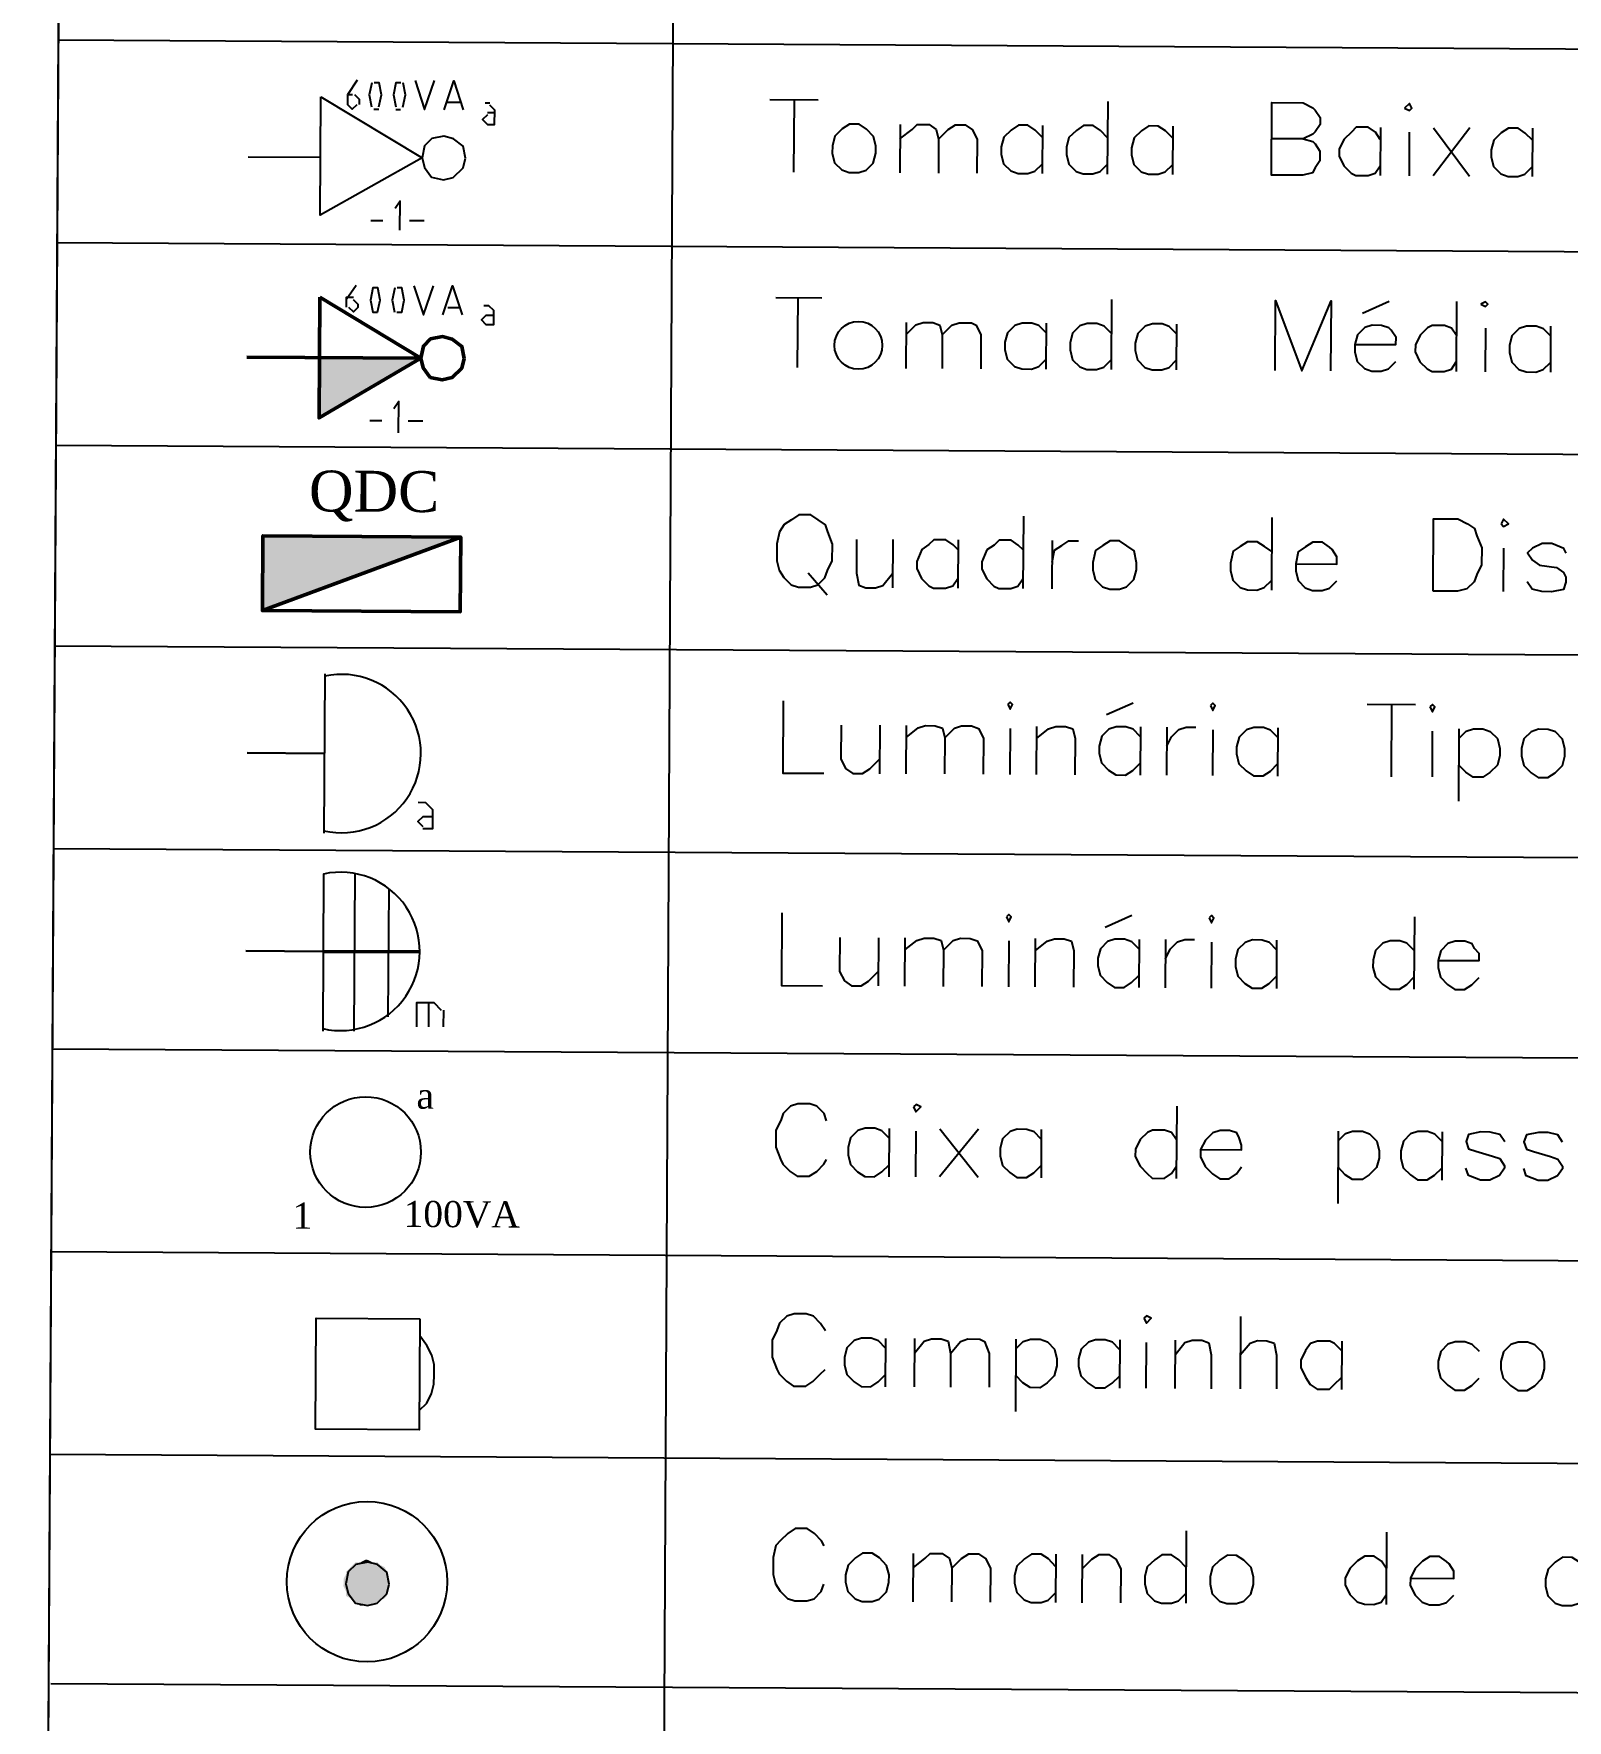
# Model space of a CAD drawing. Header units: millimetres. Extents: x 0 to 13.3, y 0.1 to 9.5.
# Drawn here: x 9.381 to 10.44, y 2.595 to 3.76 of the extents above; entities that cross this region are included whole.
import ezdxf

# ---------------------------------------------------------------- set-up
doc = ezdxf.new("R2010")
doc.units = ezdxf.units.MM
for name, color, linetype in [('PDF_Geometria', 7, 'Continuous'), ('PDF_Preenchimentos sólidos', 7, 'Continuous'), ('PDF_Texto', 7, 'Continuous')]:
    doc.layers.add(name, color=color, linetype=linetype)
doc.styles.add('PDF Times New Roman', font='times.ttf')

msp = doc.modelspace()

# ---------------------------------------------------------------- linework, layer by layer
at = {"layer": 'PDF_Geometria', "lineweight": 25}
for points in [[(12.408, 4.2944), (9.4014, 4.3123), (9.3812, 0.9207), (12.3878, 0.9028), (12.4121, 4.9877), (9.4055, 5.0056), (9.3881, 2.0824)], [(9.8289, 5.0031), (9.8078, 0.9182)], [(9.3981, 3.7557), (12.4047, 3.7377)], [(9.6046, 3.7278), (9.5979, 3.7178), (9.5978, 3.7111), (9.6011, 3.7078), (9.6045, 3.7111)], [(9.6446, 3.7275), (9.6511, 3.7075), (9.6579, 3.7275)], [(9.6645, 3.7074), (9.6712, 3.7274), (9.6778, 3.7073)], [(9.6012, 3.7178), (9.5979, 3.7178)], [(9.6061, 3.7111), (9.6062, 3.7144), (9.6029, 3.7178)], [(9.6146, 3.726), (9.6129, 3.7177), (9.6145, 3.7094)], [(9.6195, 3.7093), (9.6212, 3.7177), (9.6196, 3.726), (9.6162, 3.726)], [(9.6346, 3.7259), (9.6312, 3.7259), (9.6295, 3.7176), (9.6311, 3.7093)], [(9.6361, 3.7092), (9.6379, 3.7176), (9.6362, 3.7259)], [(9.6161, 3.7077), (9.6195, 3.7077)], [(9.6311, 3.7076), (9.6345, 3.7076)], [(9.6762, 3.7123), (9.6662, 3.7124)], [(9.6944, 3.7039), (9.6911, 3.7006), (9.6944, 3.6972), (9.6994, 3.6972), (9.6995, 3.7072), (9.6961, 3.7106)], [(9.6928, 3.7122), (9.6962, 3.7122)], [(9.6945, 3.7056), (9.6995, 3.7055)], [(9.8895, 3.7144), (9.9228, 3.7142)], [(9.9062, 3.7143), (9.9059, 3.6643)], [(10.1228, 3.713), (10.1225, 3.663)], [(10.2577, 3.6872), (10.2643, 3.6855), (10.266, 3.6838), (10.2693, 3.6788), (10.2693, 3.6721), (10.2659, 3.6672), (10.2642, 3.6638), (10.2575, 3.6622), (10.2359, 3.6623), (10.2362, 3.7123), (10.2578, 3.7122), (10.2645, 3.7088), (10.2661, 3.7072), (10.2694, 3.7021), (10.2694, 3.6971), (10.266, 3.6922), (10.2644, 3.6905), (10.2577, 3.6872), (10.236, 3.6873)], [(9.9794, 3.6972), (9.9792, 3.6639)], [(9.9793, 3.6872), (9.9877, 3.6938), (9.9911, 3.6971), (9.9994, 3.6971), (10.0044, 3.6937), (10.006, 3.687), (10.0059, 3.6637)], [(10.006, 3.687), (10.0127, 3.6937), (10.0177, 3.697), (10.0244, 3.6969), (10.0294, 3.6936), (10.0327, 3.6869), (10.0325, 3.6636)], [(10.0777, 3.6883), (10.0727, 3.6933), (10.0677, 3.6967), (10.0611, 3.6967), (10.0561, 3.6934), (10.051, 3.6884), (10.0493, 3.6818), (10.0493, 3.6768), (10.0509, 3.6701), (10.0559, 3.6651), (10.0609, 3.6634), (10.0675, 3.6633), (10.0725, 3.665), (10.0776, 3.6699)], [(10.0777, 3.6966), (10.0775, 3.6633)], [(10.1227, 3.688), (10.1177, 3.693), (10.1127, 3.6964), (10.1061, 3.6964), (10.1011, 3.6931), (10.096, 3.6882), (10.0943, 3.6815), (10.0943, 3.6765), (10.0959, 3.6698), (10.1009, 3.6648), (10.1059, 3.6631), (10.1125, 3.6631), (10.1175, 3.6647), (10.1226, 3.6697)], [(10.1677, 3.6877), (10.1627, 3.6928), (10.1577, 3.6961), (10.1511, 3.6962), (10.1461, 3.6929), (10.141, 3.6879), (10.1393, 3.6812), (10.1393, 3.6762), (10.1409, 3.6696), (10.1459, 3.6645), (10.1509, 3.6628), (10.1575, 3.6628), (10.1625, 3.6644), (10.1676, 3.6694)], [(10.1677, 3.6961), (10.1675, 3.6627)], [(10.311, 3.6869), (10.3077, 3.6919), (10.3027, 3.6953), (10.2944, 3.6953), (10.291, 3.692), (10.286, 3.687), (10.2826, 3.6804), (10.2826, 3.6754), (10.2859, 3.6687), (10.2909, 3.6637), (10.2942, 3.662), (10.3025, 3.6619), (10.3075, 3.6636), (10.3109, 3.6686)], [(10.3111, 3.6952), (10.3109, 3.6619)], [(10.3727, 3.6949), (10.3475, 3.6617)], [(10.3477, 3.695), (10.3725, 3.6615)], [(10.416, 3.6863), (10.411, 3.6913), (10.4061, 3.6947), (10.3994, 3.6947), (10.3944, 3.6914), (10.3893, 3.6864), (10.3876, 3.6798), (10.3876, 3.6748), (10.3892, 3.6681), (10.3942, 3.6631), (10.3992, 3.6614), (10.4059, 3.6613), (10.4109, 3.663), (10.4159, 3.6679)], [(10.4161, 3.6946), (10.4159, 3.6613)], [(10.331, 3.6918), (10.3309, 3.6618)], [(9.5293, 3.6749), (9.5793, 3.6746)], [(9.634, 3.6243), (9.6341, 3.6443), (9.6307, 3.6393)], [(9.614, 3.631), (9.6223, 3.631)], [(9.6407, 3.6309), (9.6507, 3.6308)], [(9.3972, 3.6157), (12.4039, 3.5977)], [(9.6037, 3.5861), (9.597, 3.5761)], [(9.602, 3.5778), (9.597, 3.5778), (9.597, 3.5711)], [(9.5986, 3.5711), (9.602, 3.5678), (9.6053, 3.5711), (9.6053, 3.5728), (9.602, 3.5761)], [(9.6304, 3.5843), (9.6287, 3.576), (9.6303, 3.5676)], [(9.632, 3.5676), (9.6353, 3.5676), (9.637, 3.5759), (9.6354, 3.5843), (9.6321, 3.5843)], [(9.6437, 3.5859), (9.6503, 3.5658), (9.6571, 3.5858)], [(9.6636, 3.5657), (9.6704, 3.5857), (9.6769, 3.5657)], [(9.8937, 3.5777), (9.9254, 3.5775)], [(9.9087, 3.5776), (9.9084, 3.5293)], [(10.1254, 3.5763), (10.1251, 3.528)], [(10.2384, 3.5273), (10.2387, 3.5757), (10.2567, 3.5272), (10.277, 3.5754), (10.2767, 3.5271)], [(9.6753, 3.5707), (9.667, 3.5707)], [(9.692, 3.5722), (9.6953, 3.5722), (9.6986, 3.5689), (9.6986, 3.5589), (9.6936, 3.5589), (9.6903, 3.5623), (9.6936, 3.5656), (9.6986, 3.5655)], [(10.2986, 3.567), (10.317, 3.5752)], [(10.3637, 3.5749), (10.3634, 3.5266)], [(9.9836, 3.5605), (9.9834, 3.5288)], [(9.9835, 3.5522), (9.9902, 3.5588), (9.9953, 3.5604), (10.0019, 3.5604), (10.0069, 3.5587), (10.0085, 3.552), (10.0084, 3.5287)], [(10.0085, 3.552), (10.0152, 3.5587), (10.0203, 3.5603), (10.0286, 3.5602), (10.0319, 3.5586), (10.0352, 3.5519), (10.0351, 3.5285)], [(10.0802, 3.5533), (10.0752, 3.5583), (10.0703, 3.56), (10.0636, 3.56), (10.0586, 3.5584), (10.0535, 3.5534), (10.0518, 3.5468), (10.0518, 3.5418), (10.0534, 3.5351), (10.0584, 3.5301), (10.0634, 3.5284), (10.0701, 3.5283), (10.0751, 3.53), (10.0801, 3.5349)], [(10.0803, 3.5599), (10.0801, 3.5283)], [(10.1252, 3.553), (10.1202, 3.558), (10.1153, 3.5597), (10.1086, 3.5598), (10.1036, 3.5581), (10.0985, 3.5532), (10.0968, 3.5465), (10.0968, 3.5415), (10.0984, 3.5348), (10.1034, 3.5298), (10.1084, 3.5281), (10.1151, 3.5281), (10.1201, 3.5297), (10.1251, 3.5347)], [(10.1702, 3.5527), (10.1652, 3.5578), (10.1603, 3.5595), (10.1536, 3.5595), (10.1486, 3.5579), (10.1435, 3.5529), (10.1418, 3.5462), (10.1418, 3.5412), (10.1434, 3.5346), (10.1484, 3.5295), (10.1534, 3.5278), (10.1601, 3.5278), (10.1651, 3.5294), (10.1701, 3.5344)], [(10.1703, 3.5594), (10.1701, 3.5277)], [(10.2935, 3.5453), (10.3218, 3.5452), (10.3219, 3.5502), (10.3186, 3.5552), (10.3169, 3.5569), (10.3119, 3.5585), (10.3053, 3.5586), (10.3002, 3.557), (10.2952, 3.552), (10.2935, 3.5453), (10.2935, 3.5403), (10.2951, 3.5336), (10.3001, 3.5286), (10.3051, 3.5269), (10.3117, 3.5269), (10.3167, 3.5285), (10.3218, 3.5335)], [(10.3635, 3.5516), (10.3602, 3.5566), (10.3553, 3.5583), (10.3469, 3.5583), (10.3436, 3.5567), (10.3385, 3.5517), (10.3352, 3.5451), (10.3351, 3.5401), (10.3384, 3.5334), (10.3434, 3.5284), (10.3467, 3.5267), (10.3551, 3.5266), (10.3601, 3.5283), (10.3634, 3.5332)], [(10.3836, 3.5565), (10.3834, 3.5265)], [(10.4285, 3.5512), (10.4236, 3.5562), (10.4186, 3.5579), (10.4119, 3.558), (10.4069, 3.5563), (10.4019, 3.5513), (10.4002, 3.5447), (10.4001, 3.5397), (10.4018, 3.533), (10.4067, 3.528), (10.4117, 3.5263), (10.4184, 3.5262), (10.4234, 3.5279), (10.4284, 3.5329)], [(10.4286, 3.5579), (10.4284, 3.5262)], [(9.6331, 3.4843), (9.6333, 3.5059), (9.6299, 3.5009)], [(9.6132, 3.4927), (9.6215, 3.4927)], [(9.6398, 3.4926), (9.6498, 3.4925)], [(9.3964, 3.4757), (12.403, 3.4577)], [(10.0645, 3.4267), (10.0642, 3.3767)], [(10.2361, 3.4257), (10.2358, 3.3757)], [(9.9494, 3.4107), (9.9492, 3.3874), (9.9508, 3.379), (9.9558, 3.3773), (9.9625, 3.3773), (9.9675, 3.3789), (9.9742, 3.3872)], [(9.9744, 3.4106), (9.9742, 3.3772)], [(10.0193, 3.4036), (10.016, 3.407), (10.011, 3.4103), (10.0027, 3.4104), (9.9993, 3.4071), (9.9943, 3.4038), (9.9909, 3.3955), (9.9909, 3.3905), (9.9942, 3.3838), (9.9992, 3.3787), (10.0025, 3.3771), (10.0108, 3.377), (10.0158, 3.3786), (10.0192, 3.3836)], [(10.0194, 3.4103), (10.0192, 3.377)], [(10.0643, 3.4034), (10.061, 3.4067), (10.056, 3.4101), (10.0477, 3.4101), (10.0443, 3.4068), (10.0393, 3.4035), (10.0359, 3.3952), (10.0359, 3.3902), (10.0392, 3.3835), (10.0442, 3.3785), (10.0475, 3.3768), (10.0558, 3.3767), (10.0608, 3.3784), (10.0642, 3.3834)], [(10.0844, 3.4099), (10.0842, 3.3766)], [(10.0843, 3.3949), (10.086, 3.4032), (10.091, 3.4065), (10.096, 3.4098), (10.1027, 3.4098)], [(10.236, 3.4023), (10.231, 3.4057), (10.226, 3.4091), (10.2194, 3.4091), (10.2143, 3.4058), (10.2093, 3.4025), (10.2076, 3.3942), (10.2076, 3.3892), (10.2092, 3.3825), (10.2142, 3.3775), (10.2192, 3.3758), (10.2258, 3.3757), (10.2308, 3.3774), (10.2359, 3.3823)], [(10.2526, 3.3939), (10.2809, 3.3937), (10.281, 3.3987), (10.2777, 3.4038), (10.276, 3.4054), (10.271, 3.4088), (10.2644, 3.4088), (10.2593, 3.4055), (10.2543, 3.4022), (10.2526, 3.3939), (10.2526, 3.3889), (10.2542, 3.3822), (10.2592, 3.3772), (10.2642, 3.3755), (10.2708, 3.3755), (10.2758, 3.3771), (10.2809, 3.3821)], [(10.396, 3.4047), (10.3958, 3.3747)], [(10.4393, 3.4011), (10.4377, 3.4045), (10.4294, 3.4078), (10.4227, 3.4079), (10.416, 3.4046), (10.4126, 3.4013), (10.416, 3.3963), (10.4209, 3.3929), (10.4326, 3.3912), (10.4376, 3.3878), (10.4392, 3.3845), (10.4392, 3.3811), (10.4375, 3.3761), (10.4292, 3.3745), (10.4225, 3.3746), (10.4158, 3.3763), (10.4125, 3.3813)], [(9.9159, 3.3876), (9.9291, 3.3725)], [(9.3956, 3.3373), (12.4022, 3.3194)], [(9.5821, 3.3179), (9.5815, 3.2079)], [(9.8987, 3.2993), (9.8984, 3.2493), (9.9267, 3.2492)], [(10.122, 3.2897), (10.1404, 3.2979)], [(10.302, 3.2969), (10.3354, 3.2967)], [(10.3187, 3.2968), (10.3184, 3.2468)], [(9.9386, 3.2824), (9.9385, 3.2591), (9.9418, 3.2524), (9.9467, 3.2491), (9.9534, 3.249), (9.9584, 3.2523), (9.9651, 3.2589)], [(9.9653, 3.2823), (9.9651, 3.2489)], [(9.9836, 3.2822), (9.9834, 3.2488)], [(9.9835, 3.2738), (9.9919, 3.2805), (9.9969, 3.2821), (10.0036, 3.282), (10.0086, 3.2804), (10.0102, 3.2737), (10.0101, 3.2487)], [(10.0102, 3.2737), (10.0169, 3.2803), (10.0219, 3.2819), (10.0286, 3.2819), (10.0336, 3.2802), (10.0369, 3.2735), (10.0367, 3.2485)], [(10.0553, 3.2801), (10.0551, 3.2484)], [(10.0736, 3.2816), (10.0734, 3.2483)], [(10.0735, 3.2733), (10.0819, 3.2799), (10.0869, 3.2816), (10.0936, 3.2815), (10.0986, 3.2798), (10.1002, 3.2731), (10.1001, 3.2481)], [(10.1452, 3.2745), (10.1403, 3.2796), (10.1353, 3.2813), (10.1286, 3.2813), (10.1236, 3.2797), (10.1186, 3.2747), (10.1168, 3.268), (10.1168, 3.263), (10.1184, 3.2564), (10.1234, 3.2513), (10.1284, 3.248), (10.1351, 3.2479), (10.1401, 3.2512), (10.1451, 3.2562)], [(10.1453, 3.2812), (10.1451, 3.2479)], [(10.1636, 3.2811), (10.1634, 3.2478)], [(10.1635, 3.2678), (10.1669, 3.2744), (10.1719, 3.2794), (10.1769, 3.281), (10.1836, 3.281)], [(10.1953, 3.2792), (10.1951, 3.2476)], [(10.2402, 3.274), (10.2352, 3.279), (10.2303, 3.2807), (10.2236, 3.2807), (10.2186, 3.2791), (10.2136, 3.2741), (10.2118, 3.2675), (10.2118, 3.2625), (10.2134, 3.2558), (10.2184, 3.2508), (10.2234, 3.2474), (10.2301, 3.2474), (10.2351, 3.2507), (10.2401, 3.2556)], [(10.2403, 3.2806), (10.2401, 3.2473)], [(10.3469, 3.2783), (10.3467, 3.2467)], [(10.3653, 3.2799), (10.365, 3.2299)], [(10.3652, 3.2732), (10.3702, 3.2782), (10.3753, 3.2798), (10.3819, 3.2798), (10.3869, 3.2781), (10.3919, 3.2731), (10.3935, 3.2664), (10.3935, 3.2614), (10.3918, 3.2547), (10.3867, 3.2498), (10.3817, 3.2465), (10.3751, 3.2465), (10.3701, 3.2499), (10.3651, 3.2549)], [(9.5285, 3.2632), (9.5818, 3.2629), (9.5285, 3.2632)], [(9.6466, 3.2292), (9.6516, 3.2291), (9.6566, 3.2241), (9.6565, 3.2108), (9.6498, 3.2108)], [(9.6565, 3.2191), (9.6499, 3.2192), (9.6465, 3.2158), (9.6498, 3.2125)], [(9.3947, 3.1973), (12.4014, 3.1794)], [(9.603, 3.1794), (9.6023, 3.0711)], [(9.6263, 3.1693), (9.6257, 3.081)], [(9.8978, 3.1527), (9.8975, 3.1027), (9.9259, 3.1025)], [(10.1211, 3.143), (10.1395, 3.1512)], [(10.3345, 3.1501), (10.3342, 3.1001)], [(9.9377, 3.1358), (9.9376, 3.1124), (9.9409, 3.1058), (9.9459, 3.1024), (9.9525, 3.1024), (9.9575, 3.1057), (9.9643, 3.1123)], [(9.9644, 3.1356), (9.9642, 3.1023)], [(9.9827, 3.1355), (9.9825, 3.1022)], [(9.9827, 3.1272), (9.991, 3.1338), (9.9961, 3.1354), (10.0027, 3.1354), (10.0077, 3.1337), (10.0093, 3.127), (10.0092, 3.102)], [(10.0093, 3.127), (10.016, 3.1336), (10.0211, 3.1353), (10.0277, 3.1352), (10.0327, 3.1335), (10.036, 3.1269), (10.0359, 3.1019)], [(10.0544, 3.1334), (10.0542, 3.1017)], [(10.0727, 3.135), (10.0725, 3.1016)], [(10.0727, 3.1266), (10.081, 3.1333), (10.0861, 3.1349), (10.0927, 3.1348), (10.0977, 3.1332), (10.0993, 3.1265), (10.0992, 3.1015)], [(10.1443, 3.1279), (10.1394, 3.1329), (10.1344, 3.1346), (10.1277, 3.1346), (10.1227, 3.133), (10.1177, 3.128), (10.116, 3.1214), (10.1159, 3.1164), (10.1176, 3.1097), (10.1225, 3.1047), (10.1275, 3.1013), (10.1342, 3.1013), (10.1392, 3.1046), (10.1442, 3.1095)], [(10.1444, 3.1345), (10.1442, 3.1012)], [(10.1627, 3.1344), (10.1625, 3.1011)], [(10.1626, 3.1211), (10.166, 3.1277), (10.171, 3.1327), (10.1761, 3.1344), (10.1827, 3.1343)], [(10.2393, 3.1273), (10.2344, 3.1323), (10.2294, 3.134), (10.2227, 3.1341), (10.2177, 3.1324), (10.2127, 3.1275), (10.211, 3.1208), (10.2109, 3.1158), (10.2126, 3.1091), (10.2175, 3.1041), (10.2225, 3.1007), (10.2292, 3.1007), (10.2342, 3.104), (10.2392, 3.109)], [(10.2394, 3.134), (10.2392, 3.1006)], [(10.3343, 3.1267), (10.3294, 3.1318), (10.3244, 3.1335), (10.3177, 3.1335), (10.3127, 3.1319), (10.3077, 3.1269), (10.306, 3.1202), (10.3059, 3.1152), (10.3076, 3.1086), (10.3125, 3.1035), (10.3175, 3.1002), (10.3242, 3.1001), (10.3292, 3.1034), (10.3342, 3.1084)], [(10.351, 3.12), (10.3793, 3.1198), (10.3793, 3.1248), (10.376, 3.1282), (10.3744, 3.1315), (10.3694, 3.1332), (10.3627, 3.1332), (10.3577, 3.1316), (10.3527, 3.1266), (10.351, 3.12), (10.3509, 3.115), (10.3526, 3.1083), (10.3575, 3.1033), (10.3625, 3.0999), (10.3692, 3.0999), (10.3742, 3.1032), (10.3792, 3.1081)], [(9.5277, 3.1266), (9.581, 3.1262), (9.5277, 3.1266)], [(10.1944, 3.1326), (10.1942, 3.1009)], [(9.6457, 3.0742), (9.6458, 3.0908), (9.6574, 3.0908), (9.6624, 3.0857)], [(9.654, 3.0741), (9.6541, 3.0908)], [(9.6641, 3.0857), (9.664, 3.0741)], [(9.3939, 3.059), (12.4005, 3.0411)], [(9.9286, 3.0092), (9.927, 3.0142), (9.922, 3.0192), (9.917, 3.0209), (9.9087, 3.0209), (9.9037, 3.0193), (9.8987, 3.0143), (9.897, 3.0093), (9.8936, 3.0027), (9.8935, 2.991), (9.8968, 2.9827), (9.8985, 2.9793), (9.9034, 2.9743), (9.9084, 2.9709), (9.9167, 2.9709), (9.9218, 2.9742), (9.9268, 2.9792), (9.9285, 2.9825)], [(10.1704, 3.0194), (10.1701, 2.9694)], [(9.9719, 2.9972), (9.9669, 3.0023), (9.9619, 3.004), (9.9553, 3.004), (9.9503, 3.0024), (9.9452, 2.9974), (9.9435, 2.9907), (9.9435, 2.9857), (9.9451, 2.9791), (9.9501, 2.974), (9.9551, 2.9707), (9.9617, 2.9706), (9.9668, 2.9739), (9.9718, 2.9789)], [(9.9719, 3.0039), (9.9717, 2.9706)], [(9.9903, 3.0021), (9.9901, 2.9705)], [(10.0336, 3.0035), (10.0067, 2.9704)], [(10.0069, 3.0037), (10.0334, 2.9702)], [(10.0769, 2.9966), (10.0719, 3.0016), (10.0669, 3.0033), (10.0603, 3.0034), (10.0553, 3.0017), (10.0502, 2.9968), (10.0485, 2.9901), (10.0485, 2.9851), (10.0501, 2.9784), (10.0551, 2.9734), (10.0601, 2.97), (10.0667, 2.97), (10.0718, 2.9733), (10.0768, 2.9783)], [(10.0769, 3.0033), (10.0767, 2.9699)], [(10.1702, 2.9961), (10.1669, 3.0011), (10.1619, 3.0028), (10.1536, 3.0028), (10.1503, 3.0012), (10.1452, 2.9962), (10.1419, 2.9896), (10.1418, 2.9846), (10.1451, 2.9779), (10.1501, 2.9728), (10.1534, 2.9695), (10.1617, 2.9694), (10.1668, 2.9727), (10.1701, 2.9777)], [(10.1869, 2.9893), (10.2152, 2.9891), (10.2152, 2.9924), (10.2136, 2.9975), (10.2119, 3.0008), (10.2069, 3.0025), (10.2003, 3.0025), (10.1953, 3.0009), (10.1902, 2.9959), (10.1869, 2.9893), (10.1868, 2.9843), (10.1901, 2.9776), (10.1951, 2.9726), (10.2001, 2.9692), (10.2067, 2.9692), (10.2118, 2.9725), (10.2151, 2.9774)], [(10.2819, 3.0021), (10.2816, 2.9521)], [(10.2819, 2.9954), (10.2869, 3.0004), (10.2919, 3.002), (10.2986, 3.002), (10.3036, 3.0003), (10.3086, 2.9952), (10.3102, 2.9885), (10.3102, 2.9835), (10.3084, 2.9769), (10.3034, 2.9719), (10.2984, 2.9686), (10.2917, 2.9687), (10.2868, 2.972), (10.2818, 2.9771)], [(10.3536, 2.995), (10.3486, 3), (10.3436, 3.0017), (10.3369, 3.0017), (10.3319, 3.0001), (10.3269, 2.9951), (10.3252, 2.9885), (10.3252, 2.9835), (10.3268, 2.9768), (10.3318, 2.9718), (10.3367, 2.9684), (10.3434, 2.9684), (10.3484, 2.9717), (10.3534, 2.9766)], [(10.3536, 3.0016), (10.3534, 2.9683)], [(10.3969, 2.9947), (10.3936, 2.9997), (10.3869, 3.0014), (10.3803, 3.0015), (10.3719, 2.9998), (10.3702, 2.9949), (10.3719, 2.9898), (10.3769, 2.9882), (10.3885, 2.9847), (10.3935, 2.9831), (10.3968, 2.978), (10.3968, 2.9764), (10.3934, 2.9714), (10.3867, 2.9681), (10.3801, 2.9681), (10.3718, 2.9715), (10.3701, 2.9765)], [(10.4369, 2.9945), (10.4336, 2.9995), (10.4269, 3.0012), (10.4203, 3.0012), (10.4119, 2.9996), (10.4102, 2.9946), (10.4119, 2.9896), (10.4168, 2.9879), (10.4285, 2.9845), (10.4335, 2.9828), (10.4368, 2.9778), (10.4368, 2.9761), (10.4334, 2.9711), (10.4267, 2.9679), (10.4201, 2.9679), (10.4118, 2.9713), (10.4101, 2.9763)], [(9.3931, 2.919), (12.3997, 2.9011)], [(9.9278, 2.8642), (9.9245, 2.8692), (9.9195, 2.8742), (9.9145, 2.8759), (9.9062, 2.876), (9.9012, 2.8743), (9.8961, 2.8694), (9.8944, 2.8644), (9.8911, 2.8577), (9.891, 2.846), (9.8943, 2.8377), (9.8959, 2.8344), (9.9009, 2.8293), (9.9059, 2.826), (9.9142, 2.8259), (9.9192, 2.8292), (9.9243, 2.8342), (9.9276, 2.8375)], [(10.2145, 2.8741), (10.2142, 2.8241)], [(9.6474, 2.8092), (9.6525, 2.8141), (9.6558, 2.8208), (9.6575, 2.8274), (9.6576, 2.8341), (9.6576, 2.8408), (9.656, 2.8474), (9.6527, 2.8541), (9.6477, 2.8608)], [(9.9694, 2.8522), (9.9644, 2.8573), (9.9594, 2.859), (9.9527, 2.859), (9.9477, 2.8574), (9.9427, 2.8524), (9.941, 2.8457), (9.941, 2.8407), (9.9426, 2.8341), (9.9476, 2.829), (9.9525, 2.8257), (9.9592, 2.8256), (9.9642, 2.8289), (9.9693, 2.8339)], [(9.9694, 2.8589), (9.9692, 2.8256)], [(9.9894, 2.8588), (9.9892, 2.8255)], [(9.9893, 2.8488), (9.9961, 2.8571), (10.0011, 2.8587), (10.0077, 2.8587), (10.0127, 2.857), (10.0143, 2.8486), (10.0142, 2.8253)], [(10.0143, 2.8486), (10.0211, 2.8569), (10.0261, 2.8586), (10.0344, 2.8585), (10.0377, 2.8568), (10.041, 2.8485), (10.0409, 2.8252)], [(10.0594, 2.8584), (10.0591, 2.8084)], [(10.0594, 2.8517), (10.0644, 2.8567), (10.0694, 2.8583), (10.0761, 2.8583), (10.0811, 2.8566), (10.086, 2.8516), (10.0877, 2.8449), (10.0876, 2.8399), (10.0859, 2.8332), (10.0809, 2.8282), (10.0759, 2.8249), (10.0692, 2.825), (10.0642, 2.8283), (10.0593, 2.8334)], [(10.131, 2.8513), (10.1261, 2.8563), (10.1211, 2.858), (10.1144, 2.858), (10.1094, 2.8564), (10.1044, 2.8514), (10.1027, 2.8448), (10.1026, 2.8398), (10.1043, 2.8331), (10.1092, 2.8281), (10.1142, 2.8247), (10.1209, 2.8247), (10.1259, 2.828), (10.1309, 2.8329)], [(10.1311, 2.8579), (10.1309, 2.8246)], [(10.1494, 2.8562), (10.1492, 2.8245)], [(10.1694, 2.8577), (10.1692, 2.8244)], [(10.1693, 2.8477), (10.1761, 2.856), (10.1811, 2.8577), (10.1877, 2.8576), (10.1927, 2.8559), (10.1943, 2.8476), (10.1942, 2.8242)], [(10.2143, 2.8475), (10.2211, 2.8557), (10.2261, 2.8574), (10.2327, 2.8573), (10.2377, 2.8556), (10.2393, 2.8473), (10.2392, 2.824)], [(10.2844, 2.8504), (10.2794, 2.8554), (10.2761, 2.8571), (10.2677, 2.8571), (10.2627, 2.8555), (10.2594, 2.8505), (10.256, 2.8439), (10.256, 2.8389), (10.2593, 2.8322), (10.2626, 2.8272), (10.2675, 2.8238), (10.2759, 2.8238), (10.2792, 2.8271), (10.2843, 2.832)], [(10.2844, 2.857), (10.2842, 2.8237)], [(10.3794, 2.8498), (10.3744, 2.8548), (10.3694, 2.8565), (10.3627, 2.8566), (10.3577, 2.8549), (10.3527, 2.85), (10.351, 2.8433), (10.351, 2.8383), (10.3526, 2.8316), (10.3576, 2.8266), (10.3625, 2.8232), (10.3692, 2.8232), (10.3742, 2.8265), (10.3792, 2.8315)], [(9.3923, 2.779), (12.3989, 2.7611)], [(9.9269, 2.7158), (9.9252, 2.7192), (9.9203, 2.7242), (9.9153, 2.7276), (9.907, 2.7276), (9.9019, 2.7243), (9.8969, 2.7193), (9.8936, 2.716), (9.8918, 2.7077), (9.8918, 2.696), (9.8934, 2.6894), (9.8967, 2.6843), (9.9017, 2.6793), (9.9067, 2.6776), (9.915, 2.6776), (9.92, 2.6792), (9.925, 2.6842), (9.9267, 2.6892)], [(10.1769, 2.726), (10.1767, 2.676)], [(10.3153, 2.7252), (10.315, 2.6752)], [(9.9885, 2.7105), (9.9883, 2.6771)], [(9.9885, 2.7005), (9.9968, 2.7071), (10.0002, 2.7104), (10.0085, 2.7103), (10.0135, 2.707), (10.0151, 2.7003), (10.015, 2.677)], [(10.0151, 2.7003), (10.0218, 2.7069), (10.0269, 2.7102), (10.0335, 2.7102), (10.0385, 2.7068), (10.0418, 2.7001), (10.0417, 2.6768)], [(10.0868, 2.7015), (10.0818, 2.7066), (10.0769, 2.7099), (10.0702, 2.71), (10.0652, 2.7067), (10.0601, 2.7017), (10.0584, 2.695), (10.0584, 2.69), (10.06, 2.6834), (10.065, 2.6783), (10.07, 2.6766), (10.0767, 2.6766), (10.0817, 2.6782), (10.0867, 2.6832)], [(10.0869, 2.7099), (10.0867, 2.6765)], [(10.1052, 2.7098), (10.105, 2.6764)], [(10.1051, 2.6998), (10.1118, 2.7064), (10.1169, 2.7097), (10.1235, 2.7097), (10.1285, 2.7063), (10.1318, 2.6996), (10.1317, 2.6763)], [(10.1768, 2.701), (10.1718, 2.706), (10.1669, 2.7094), (10.1602, 2.7094), (10.1552, 2.7061), (10.1501, 2.7012), (10.1484, 2.6945), (10.1484, 2.6895), (10.15, 2.6828), (10.155, 2.6778), (10.16, 2.6761), (10.1667, 2.6761), (10.1717, 2.6777), (10.1767, 2.6827)], [(10.3151, 2.7002), (10.3118, 2.7052), (10.3068, 2.7086), (10.3002, 2.7086), (10.2952, 2.7053), (10.2901, 2.7003), (10.2868, 2.6937), (10.2867, 2.6887), (10.29, 2.682), (10.295, 2.677), (10.3, 2.6753), (10.3066, 2.6752), (10.3117, 2.6769), (10.315, 2.6818)], [(10.3318, 2.6934), (10.3618, 2.6932), (10.3618, 2.6982), (10.3585, 2.7033), (10.3568, 2.7049), (10.3518, 2.7083), (10.3452, 2.7083), (10.3402, 2.705), (10.3351, 2.7001), (10.3318, 2.6934), (10.3317, 2.6884), (10.335, 2.6817), (10.34, 2.6767), (10.345, 2.675), (10.3516, 2.675), (10.3567, 2.6766), (10.3617, 2.6816)], [(10.4535, 2.6994), (10.4485, 2.7044), (10.4435, 2.7077), (10.4368, 2.7078), (10.4318, 2.7045), (10.4268, 2.6995), (10.4251, 2.6929), (10.4251, 2.6879), (10.4267, 2.6812), (10.4317, 2.6762), (10.4366, 2.6745), (10.4433, 2.6744), (10.4483, 2.6761), (10.4534, 2.681)], [(9.393, 2.6207), (12.3979, 2.6028)]]:
    msp.add_lwpolyline(points, dxfattribs=at)
for points in [[(9.5795, 3.7163), (9.6493, 3.6742), (9.579, 3.6346)], [(10.3278, 3.7085), (10.3311, 3.7068), (10.3328, 3.7084), (10.3312, 3.7118)], [(9.9444, 3.6974), (9.9394, 3.6941), (9.9344, 3.6891), (9.9327, 3.6825), (9.9326, 3.6775), (9.9342, 3.6708), (9.9392, 3.6658), (9.9442, 3.6641), (9.9509, 3.664), (9.9559, 3.6657), (9.9609, 3.6706), (9.9626, 3.6773), (9.9627, 3.6823), (9.961, 3.689), (9.9561, 3.694), (9.9511, 3.6974)], [(9.6793, 3.674), (9.6776, 3.6823), (9.671, 3.6874), (9.6644, 3.6891), (9.656, 3.6875), (9.651, 3.6825), (9.6493, 3.6742), (9.6509, 3.6675), (9.6559, 3.6608), (9.6642, 3.6591), (9.6708, 3.6607), (9.6776, 3.6673)], [(9.6186, 3.5677), (9.6203, 3.576), (9.6187, 3.5844), (9.6154, 3.5844), (9.6137, 3.576), (9.6153, 3.5677)], [(10.3803, 3.5731), (10.3837, 3.5715), (10.3853, 3.5731), (10.3837, 3.5748)], [(9.9095, 3.4276), (9.9044, 3.4243), (9.8994, 3.421), (9.8961, 3.416), (9.8943, 3.4077), (9.8943, 3.396), (9.8959, 3.3894), (9.8992, 3.3843), (9.9042, 3.3793), (9.9092, 3.3776), (9.9175, 3.3776), (9.9225, 3.3792), (9.9275, 3.3842), (9.9292, 3.3892), (9.9326, 3.3958), (9.9327, 3.4075), (9.9294, 3.4158), (9.9278, 3.4208), (9.9228, 3.4242), (9.9178, 3.4276)], [(10.3475, 3.375), (10.3478, 3.425), (10.3645, 3.4249), (10.3711, 3.4215), (10.3761, 3.4182), (10.3777, 3.4132), (10.381, 3.4048), (10.3809, 3.3931), (10.3776, 3.3865), (10.3759, 3.3815), (10.3708, 3.3765), (10.3642, 3.3749)], [(10.3944, 3.4214), (10.3961, 3.4197), (10.3994, 3.4214), (10.3961, 3.4247)], [(10.1244, 3.4097), (10.1193, 3.4064), (10.1143, 3.4031), (10.1126, 3.3947), (10.1126, 3.3897), (10.1142, 3.3831), (10.1192, 3.378), (10.1242, 3.3763), (10.1308, 3.3763), (10.1358, 3.3779), (10.1409, 3.3829), (10.1426, 3.3896), (10.1426, 3.3946), (10.141, 3.4029), (10.136, 3.4063), (10.131, 3.4096)], [(10.0537, 3.2968), (10.0553, 3.2934), (10.057, 3.2967), (10.0554, 3.2984)], [(10.1937, 3.2959), (10.1953, 3.2926), (10.197, 3.2959), (10.1954, 3.2976)], [(10.3453, 3.295), (10.347, 3.2917), (10.3487, 3.295), (10.347, 3.2967)], [(10.4203, 3.2796), (10.4152, 3.2779), (10.4102, 3.273), (10.4085, 3.2663), (10.4085, 3.2613), (10.4101, 3.2546), (10.4151, 3.2496), (10.4201, 3.2462), (10.4267, 3.2462), (10.4317, 3.2495), (10.4368, 3.2545), (10.4385, 3.2611), (10.4385, 3.2661), (10.4369, 3.2728), (10.4319, 3.2778), (10.4269, 3.2795)], [(10.0528, 3.1501), (10.0545, 3.1467), (10.0561, 3.1501), (10.0545, 3.1517)], [(10.1928, 3.1493), (10.1945, 3.1459), (10.1961, 3.1492), (10.1945, 3.1509)], [(9.9887, 3.0188), (9.9903, 3.0155), (9.9937, 3.0188), (9.9904, 3.0205)], [(9.6478, 2.8725), (9.6474, 2.7958), (9.5757, 2.7963), (9.5761, 2.8729)], [(10.1478, 2.8728), (10.1495, 2.8695), (10.1528, 2.8728), (10.1495, 2.8745)], [(10.4061, 2.8563), (10.4011, 2.8547), (10.396, 2.8497), (10.3943, 2.843), (10.3943, 2.838), (10.3959, 2.8314), (10.4009, 2.8263), (10.4059, 2.823), (10.4125, 2.8229), (10.4176, 2.8262), (10.4226, 2.8312), (10.4243, 2.8379), (10.4243, 2.8429), (10.4227, 2.8495), (10.4177, 2.8546), (10.4127, 2.8563)], [(9.6267, 2.6893), (9.6251, 2.6976), (9.6185, 2.7027), (9.6118, 2.7044), (9.6035, 2.7028), (9.5984, 2.6978), (9.5967, 2.6895), (9.5983, 2.6828), (9.6033, 2.6761), (9.6116, 2.6744), (9.6183, 2.676), (9.625, 2.6826)], [(9.9535, 2.7107), (9.9485, 2.7074), (9.9435, 2.7024), (9.9418, 2.6957), (9.9417, 2.6907), (9.9434, 2.6841), (9.9483, 2.679), (9.9533, 2.6773), (9.96, 2.6773), (9.965, 2.6789), (9.97, 2.6839), (9.9717, 2.6906), (9.9718, 2.6956), (9.9701, 2.7022), (9.9652, 2.7073), (9.9602, 2.7106)], [(10.2052, 2.7092), (10.2002, 2.7059), (10.1951, 2.7009), (10.1934, 2.6942), (10.1934, 2.6892), (10.195, 2.6826), (10.2, 2.6775), (10.205, 2.6758), (10.2117, 2.6758), (10.2167, 2.6774), (10.2217, 2.6824), (10.2234, 2.6891), (10.2234, 2.6941), (10.2218, 2.7007), (10.2168, 2.7058), (10.2118, 2.7091)]]:
    msp.add_lwpolyline(points, close=True, dxfattribs=at)
at = {"layer": 'PDF_Geometria', "lineweight": 50}
for points in [[(9.5787, 3.5779), (9.6484, 3.5358), (9.5782, 3.4946)], [(9.6784, 3.5357), (9.6768, 3.544), (9.6702, 3.549), (9.6635, 3.5507), (9.6552, 3.5491), (9.6502, 3.5442), (9.6484, 3.5358), (9.6501, 3.5292), (9.655, 3.5225), (9.6633, 3.5208), (9.67, 3.5224), (9.6767, 3.529)]]:
    msp.add_lwpolyline(points, close=True, dxfattribs=at)
for points in [[(9.5284, 3.5366), (9.6484, 3.5358)], [(9.5391, 3.3615), (9.5394, 3.4132), (9.676, 3.4123), (9.5391, 3.3615), (9.6757, 3.3607), (9.676, 3.4123)], [(9.581, 3.1262), (9.6477, 3.1258)]]:
    msp.add_lwpolyline(points, dxfattribs=at)
at = {"layer": 'PDF_Geometria', "lineweight": 25}
msp.add_lwpolyline([(9.5807, 3.0729, 1.25), (9.5813, 3.1796), (9.5807, 3.0712)], format="xyb", dxfattribs=at)
for centre, radius in [((9.9506, 3.5447), 0.0165), ((9.6103, 2.9876), 0.0382), ((9.6113, 2.6909), 0.0554)]:
    msp.add_circle(centre, radius, dxfattribs=at)
msp.add_arc((9.5938, 3.2628), 0.0547, 256.9778, 102.3386, dxfattribs=at)
at = {"layer": 'PDF_Preenchimentos sólidos', "transparency": 33554559}
for points in [[(9.5784, 3.5363), (9.6484, 3.5358), (9.5782, 3.4946)], [(9.676, 3.4123), (9.5394, 3.4132), (9.5391, 3.3615)], [(9.6018, 2.7028), (9.6235, 2.701), (9.6001, 2.7011)], [(9.6035, 2.7044), (9.6201, 2.7027), (9.6018, 2.7028)], [(9.6018, 2.7028), (9.6201, 2.7027), (9.6235, 2.701)], [(9.6035, 2.7044), (9.6185, 2.7043), (9.6201, 2.7027)], [(9.6102, 2.7061), (9.6151, 2.7044), (9.6068, 2.7044)], [(9.6102, 2.7061), (9.6118, 2.706), (9.6151, 2.7044)], [(9.5968, 2.6961), (9.6267, 2.6926), (9.5951, 2.6928)], [(9.5951, 2.6928), (9.6267, 2.6893), (9.5951, 2.6895)], [(9.5951, 2.6928), (9.6267, 2.6926), (9.6267, 2.6893)], [(9.6001, 2.7011), (9.6251, 2.6976), (9.5968, 2.6978)], [(9.5968, 2.6978), (9.6251, 2.696), (9.5968, 2.6961)], [(9.5968, 2.6978), (9.6251, 2.6976), (9.6251, 2.696)], [(9.5968, 2.6961), (9.6251, 2.696), (9.6267, 2.6926)], [(9.6001, 2.7011), (9.6235, 2.701), (9.6251, 2.6976)], [(9.5951, 2.6895), (9.6267, 2.6876), (9.595, 2.6878)], [(9.595, 2.6878), (9.625, 2.6843), (9.5967, 2.6845)], [(9.595, 2.6878), (9.6267, 2.6876), (9.625, 2.6843)], [(9.5951, 2.6895), (9.6267, 2.6893), (9.6267, 2.6876)], [(9.5967, 2.6845), (9.625, 2.681), (9.5967, 2.6811)], [(9.5967, 2.6845), (9.625, 2.6843), (9.625, 2.681)], [(9.5967, 2.6811), (9.6233, 2.6793), (9.6, 2.6794)], [(9.5967, 2.6811), (9.625, 2.681), (9.6233, 2.6793)], [(9.6, 2.6794), (9.62, 2.6777), (9.6017, 2.6778)], [(9.6, 2.6794), (9.6233, 2.6793), (9.62, 2.6777)], [(9.6017, 2.6778), (9.6183, 2.676), (9.6033, 2.6761)], [(9.6017, 2.6778), (9.62, 2.6777), (9.6183, 2.676)], [(9.6033, 2.6761), (9.615, 2.6744), (9.6066, 2.6744)], [(9.6033, 2.6761), (9.6183, 2.676), (9.615, 2.6744)]]:
    msp.add_solid(points, dxfattribs=at)

# ---------------------------------------------------------------- texts
at = {"layer": 'PDF_Texto', "attachment_point": 7, "rotation": 359.6582, "style": 'PDF Times New Roman'}
for s, insert, char_height in [('QDC', (9.5711, 3.4231), 0.02822), ('a', (9.6454, 3.0173), 0.0181), ('1', (9.5598, 2.9347), 0.0181), ('100VA', (9.6365, 2.9355), 0.01806)]:
    msp.add_mtext(s, dxfattribs=dict(at, insert=insert, char_height=char_height))

doc.saveas('drawing.dxf')
